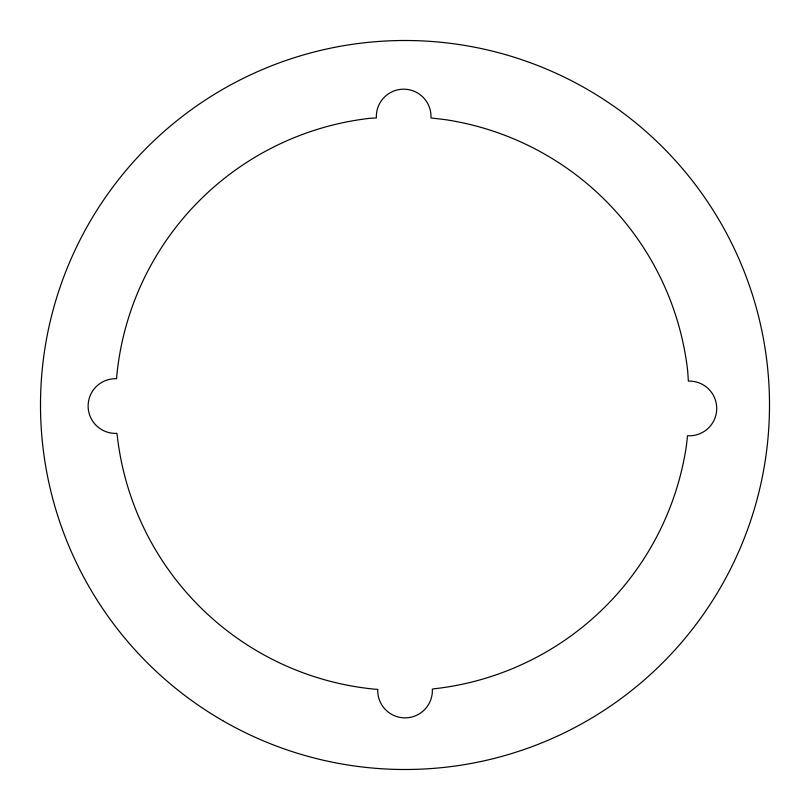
<?xml version="1.0" encoding="UTF-8"?>
<svg xmlns="http://www.w3.org/2000/svg" width="810" height="810" viewBox="0 0 810 810"><rect width="100%" height="100%" fill="white"/><g stroke="black" fill="none" stroke-linecap="round" stroke-linejoin="round"><path stroke-width="1.21" d="M377.733 689.401L377.703 690.525A27.337 27.337 0 0 0 405.759 717.852A27.337 27.337 0 0 0 432.337 689.087L435.031 688.682A287.044 287.044 0 0 0 686.384 445.865L687.528 435.719A27.337 27.337 0 0 0 716.718 408.878A27.337 27.337 0 0 0 688.378 381.125L687.68 370.94A287.044 287.044 0 0 0 444.862 119.586L430.971 117.956A27.337 27.337 0 0 0 403.674 89.181A27.337 27.337 0 0 0 376.377 117.956L369.937 118.3A287.044 287.044 0 0 0 116.761 376.032L116.569 378.736L115.455 378.705A27.337 27.337 0 0 0 88.128 406.762A27.337 27.337 0 0 0 116.883 433.35L117.288 436.033A287.044 287.044 0 0 0 375.02 689.219L377.733 689.401M222.75 720.667A364.5 364.5 0 0 0 769.5 405A364.5 364.5 0 0 0 222.75 89.333A364.5 364.5 0 0 0 222.75 720.667"/></g></svg>
